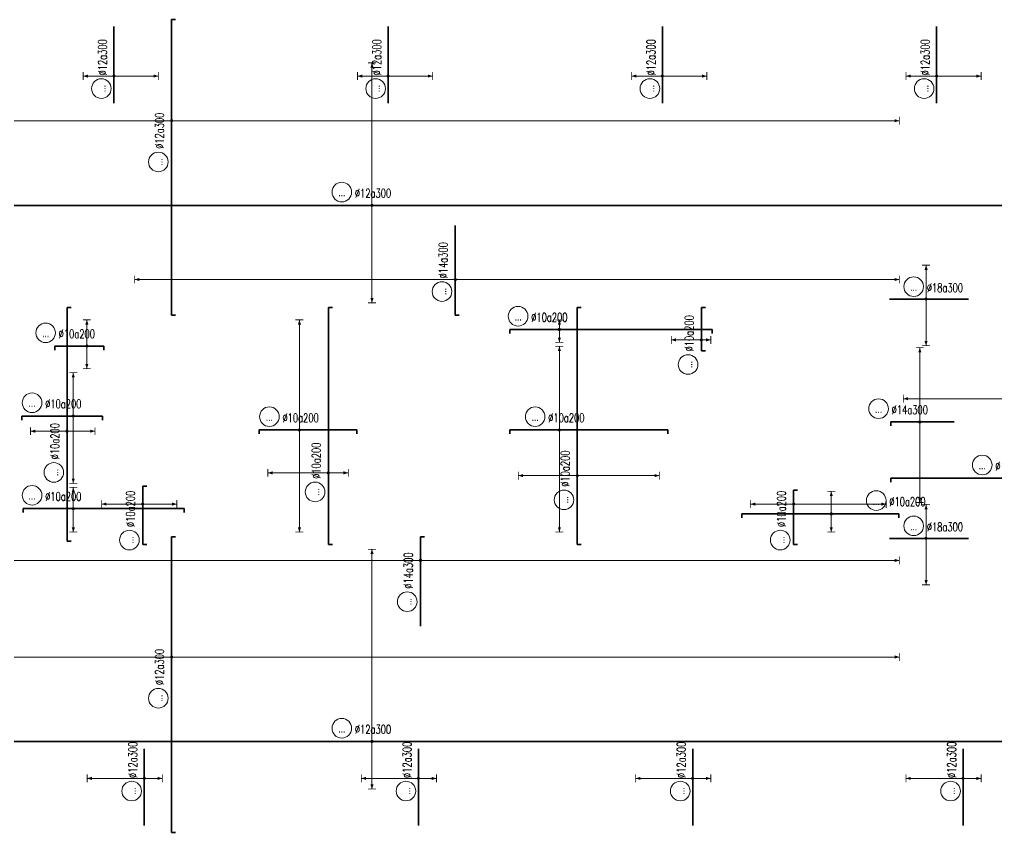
# Model space of a CAD drawing. Header units: millimetres. Extents: x 118516 to 587758, y -25561 to 50684.
# Drawn here: x 273060 to 310105, y 8280 to 39120 of the extents above; entities that cross this region are included whole.
import ezdxf
from ezdxf.enums import TextEntityAlignment as Align

# ---------------------------------------------------------------- set-up
doc = ezdxf.new("R2010")
doc.units = ezdxf.units.MM
doc.layers.get('0').update_dxf_attribs({"lineweight": 20})
for name, color, linetype, lineweight in [('NDC_S_DIM', 1, 'Continuous', 15), ('NDC_S_REBAR', 4, 'Continuous', 35), ('NDC_S_VN TEXT', 7, 'Continuous', 20)]:
    doc.layers.add(name, color=color, linetype=linetype, lineweight=lineweight)
doc.styles.add('ARIAL', font='arial.ttf', dxfattribs={"width": 0.7})
doc.styles.add('NDC_ROMANS', font='romans.shx', dxfattribs={"width": 0.7})

# ---------------------------------------------------------------- blocks, each defined once
blk = doc.blocks.new('*U53')
h = blk.add_hatch(color=6)
edge = h.paths.add_edge_path()
edge.add_arc((-75.12, 0), 0.3, 0, 360)
at = {"layer": 'NDC_S_DIM', "color": 6}
for q in [(-75.12, 48.62), (-75.12, -12.04)]:
    blk.add_line((-75.12, 0), q, dxfattribs=at)
for points in [[(-76.12, 48.62, 0.2, 0.2, 0), (-74.12, 48.62, 0, 0, 0)], [(-76.12, -12.04, 0.2, 0.2, 0), (-74.12, -12.04, 0, 0, 0)]]:
    blk.add_lwpolyline(points, format="xyseb", dxfattribs=at)
at = {"layer": 'NDC_S_DIM'}
blk.add_circle((-82.75, 3.36), 2.48, dxfattribs=at)
at = {"layer": 'NDC_S_DIM', "color": 6}
blk.add_circle((-75.12, 0), 0.3, dxfattribs=at)
for points in [[(-75.52, 47.42), (-75.12, 48.62), (-74.72, 47.42)], [(-75.52, -10.84), (-75.12, -12.04), (-74.72, -10.84)]]:
    blk.add_solid(points, dxfattribs=at)
at = {"layer": 'NDC_S_REBAR'}
for q in [(-275.95, 0), (137.51, 0)]:
    blk.add_line((0, 0), q, dxfattribs=at)
at = {"layer": 'NDC_S_VN TEXT', "style": 'ARIAL', "width": 0.7}
blk.add_attdef('KHT', text='', height=2.2, dxfattribs=at).set_placement((-82.75, 3.36), align=Align.MIDDLE_CENTER)
at = {"layer": 'NDC_S_VN TEXT', "color": 3, "style": 'NDC_ROMANS', "width": 0.7}
blk.add_attdef('DKT', (-79.45, 1.98), '', height=2.2, dxfattribs=at)
blk = doc.blocks.new('*U64')
h = blk.add_hatch(color=6)
edge = h.paths.add_edge_path()
edge.add_arc((2.08, 0), 0.3, 0, 360)
at = {"layer": 'NDC_S_DIM', "color": 6}
for q in [(2.08, 43.39), (2.08, -16.95)]:
    blk.add_line((2.08, 0), q, dxfattribs=at)
for points in [[(1.08, 43.39, 0.2, 0.2, 0), (3.08, 43.39, 0, 0, 0)], [(1.08, -16.95, 0.2, 0.2, 0), (3.08, -16.95, 0, 0, 0)]]:
    blk.add_lwpolyline(points, format="xyseb", dxfattribs=at)
at = {"layer": 'NDC_S_DIM'}
blk.add_circle((-5.62, 3.36), 2.48, dxfattribs=at)
at = {"layer": 'NDC_S_DIM', "color": 6}
blk.add_circle((2.08, 0), 0.3, dxfattribs=at)
for points in [[(1.68, 42.19), (2.08, 43.39), (2.48, 42.19)], [(1.68, -15.75), (2.08, -16.95), (2.48, -15.75)]]:
    blk.add_solid(points, dxfattribs=at)
at = {"layer": 'NDC_S_REBAR'}
for p, q in [((0, 0), (-28.73, 0)), ((-28.73, 0), (-28.73, -1)), ((0, 0), (52.74, 0)), ((52.74, 0), (52.74, -1)), ((-28.73, -1), (-28.73, -1)), ((52.74, -1), (52.74, -1))]:
    blk.add_line(p, q, dxfattribs=at)
at = {"layer": 'NDC_S_VN TEXT', "style": 'ARIAL', "width": 0.7}
blk.add_attdef('KHT', text='', height=2.2, dxfattribs=at).set_placement((-5.62, 3.36), align=Align.MIDDLE_CENTER)
at = {"layer": 'NDC_S_VN TEXT', "color": 3, "style": 'NDC_ROMANS', "width": 0.7}
blk.add_attdef('DKT', (-2.32, 1.98), '', height=2.2, dxfattribs=at)
blk = doc.blocks.new('*U65')
h = blk.add_hatch(color=6)
edge = h.paths.add_edge_path()
edge.add_arc((4.81, 0), 0.3, 0, 360)
at = {"layer": 'NDC_S_DIM', "color": 6}
for q in [(4.81, 71.02), (4.81, -183.98)]:
    blk.add_line((4.81, 0), q, dxfattribs=at)
for points in [[(3.81, 71.02, 0.2, 0.2, 0), (5.81, 71.02, 0, 0, 0)], [(3.81, -183.98, 0.2, 0.2, 0), (5.81, -183.98, 0, 0, 0)]]:
    blk.add_lwpolyline(points, format="xyseb", dxfattribs=at)
at = {"layer": 'NDC_S_DIM'}
blk.add_circle((-5.62, 3.36), 2.48, dxfattribs=at)
at = {"layer": 'NDC_S_DIM', "color": 6}
blk.add_circle((4.81, 0), 0.3, dxfattribs=at)
for points in [[(4.41, 69.82), (4.81, 71.02), (5.21, 69.82)], [(4.41, -182.78), (4.81, -183.98), (5.21, -182.78)]]:
    blk.add_solid(points, dxfattribs=at)
at = {"layer": 'NDC_S_REBAR'}
for p, q in [((0, 0), (-39.56, 0)), ((-39.56, 0), (-39.56, -1)), ((0, 0), (35.24, 0)), ((35.24, 0), (35.24, -1)), ((-39.56, -1), (-39.56, -1)), ((35.24, -1), (35.24, -1))]:
    blk.add_line(p, q, dxfattribs=at)
at = {"layer": 'NDC_S_VN TEXT', "style": 'ARIAL', "width": 0.7}
blk.add_attdef('KHT', text='', height=2.2, dxfattribs=at).set_placement((-5.62, 3.36), align=Align.MIDDLE_CENTER)
at = {"layer": 'NDC_S_VN TEXT', "color": 3, "style": 'NDC_ROMANS', "width": 0.7}
blk.add_attdef('DKT', (-2.32, 1.98), '', height=2.2, dxfattribs=at)
blk = doc.blocks.new('*U67')
h = blk.add_hatch(color=6)
edge = h.paths.add_edge_path()
edge.add_arc((4.81, 0), 0.3, 0, 360)
at = {"layer": 'NDC_S_DIM', "color": 6}
for q in [(4.81, 71.02), (4.81, -183.98)]:
    blk.add_line((4.81, 0), q, dxfattribs=at)
for points in [[(3.81, 71.02, 0.2, 0.2, 0), (5.81, 71.02, 0, 0, 0)], [(3.81, -183.98, 0.2, 0.2, 0), (5.81, -183.98, 0, 0, 0)]]:
    blk.add_lwpolyline(points, format="xyseb", dxfattribs=at)
at = {"layer": 'NDC_S_DIM'}
blk.add_circle((-5.62, 3.36), 2.48, dxfattribs=at)
at = {"layer": 'NDC_S_DIM', "color": 6}
blk.add_circle((4.81, 0), 0.3, dxfattribs=at)
for points in [[(4.41, 69.82), (4.81, 71.02), (5.21, 69.82)], [(4.41, -182.78), (4.81, -183.98), (5.21, -182.78)]]:
    blk.add_solid(points, dxfattribs=at)
at = {"layer": 'NDC_S_REBAR'}
for p, q in [((0, 0), (-44.4, 0)), ((-44.4, 0), (-44.4, -1)), ((0, 0), (30.4, 0)), ((30.4, 0), (30.4, -1)), ((-44.4, -1), (-44.4, -1)), ((30.4, -1), (30.4, -1))]:
    blk.add_line(p, q, dxfattribs=at)
at = {"layer": 'NDC_S_VN TEXT', "style": 'ARIAL', "width": 0.7}
blk.add_attdef('KHT', text='', height=2.2, dxfattribs=at).set_placement((-5.62, 3.36), align=Align.MIDDLE_CENTER)
at = {"layer": 'NDC_S_VN TEXT', "color": 3, "style": 'NDC_ROMANS', "width": 0.7}
blk.add_attdef('DKT', (-2.32, 1.98), '', height=2.2, dxfattribs=at)
blk = doc.blocks.new('*U55')
h = blk.add_hatch(color=6)
edge = h.paths.add_edge_path()
edge.add_arc((0.5, 0), 0.3, 0, 360)
at = {"layer": 'NDC_S_DIM', "color": 6}
for q in [(0.5, 21.16), (0.5, -25.84)]:
    blk.add_line((0.5, 0), q, dxfattribs=at)
for points in [[(-0.5, 21.16, 0.2, 0.2, 0), (1.5, 21.16, 0, 0, 0)], [(-0.5, -25.84, 0.2, 0.2, 0), (1.5, -25.84, 0, 0, 0)]]:
    blk.add_lwpolyline(points, format="xyseb", dxfattribs=at)
at = {"layer": 'NDC_S_DIM'}
blk.add_circle((-5.62, 3.36), 2.48, dxfattribs=at)
at = {"layer": 'NDC_S_DIM', "color": 6}
blk.add_circle((0.5, 0), 0.3, dxfattribs=at)
for points in [[(0.1, 19.96), (0.5, 21.16), (0.9, 19.96)], [(0.1, -24.64), (0.5, -25.84), (0.9, -24.64)]]:
    blk.add_solid(points, dxfattribs=at)
at = {"layer": 'NDC_S_REBAR'}
for p, q in [((0, 0), (-12.04, 0)), ((-12.04, 0), (-12.04, -1)), ((0, 0), (27.96, 0)), ((27.96, 0), (27.96, -1)), ((-12.04, -1), (-12.04, -1)), ((27.96, -1), (27.96, -1))]:
    blk.add_line(p, q, dxfattribs=at)
at = {"layer": 'NDC_S_VN TEXT', "style": 'ARIAL', "width": 0.7}
blk.add_attdef('KHT', text='', height=2.2, dxfattribs=at).set_placement((-5.62, 3.36), align=Align.MIDDLE_CENTER)
at = {"layer": 'NDC_S_VN TEXT', "color": 3, "style": 'NDC_ROMANS', "width": 0.7}
blk.add_attdef('DKT', (-2.32, 1.98), '', height=2.2, dxfattribs=at)
blk = doc.blocks.new('*U56')
h = blk.add_hatch(color=6)
edge = h.paths.add_edge_path()
edge.add_arc((1.97, 0), 0.3, 0, 360)
at = {"layer": 'NDC_S_DIM', "color": 6}
for q in [(1.97, 27.83), (1.97, -25.84)]:
    blk.add_line((1.97, 0), q, dxfattribs=at)
for points in [[(0.97, 27.83, 0.2, 0.2, 0), (2.97, 27.83, 0, 0, 0)], [(0.97, -25.84, 0.2, 0.2, 0), (2.97, -25.84, 0, 0, 0)]]:
    blk.add_lwpolyline(points, format="xyseb", dxfattribs=at)
at = {"layer": 'NDC_S_DIM'}
blk.add_circle((-5.62, 3.36), 2.48, dxfattribs=at)
at = {"layer": 'NDC_S_DIM', "color": 6}
blk.add_circle((1.97, 0), 0.3, dxfattribs=at)
for points in [[(1.57, 26.63), (1.97, 27.83), (2.37, 26.63)], [(1.57, -24.64), (1.97, -25.84), (2.37, -24.64)]]:
    blk.add_solid(points, dxfattribs=at)
at = {"layer": 'NDC_S_REBAR'}
for p, q in [((0, 0), (-8.18, 0)), ((-8.18, 0), (-8.18, -1)), ((0, 0), (16.48, 0)), ((16.48, 0), (16.48, -1)), ((-8.18, -1), (-8.18, -1)), ((16.48, -1), (16.48, -1))]:
    blk.add_line(p, q, dxfattribs=at)
at = {"layer": 'NDC_S_VN TEXT', "style": 'ARIAL', "width": 0.7}
blk.add_attdef('KHT', text='', height=2.2, dxfattribs=at).set_placement((-5.62, 3.36), align=Align.MIDDLE_CENTER)
at = {"layer": 'NDC_S_VN TEXT', "color": 3, "style": 'NDC_ROMANS', "width": 0.7}
blk.add_attdef('DKT', (-2.32, 1.98), '', height=2.2, dxfattribs=at)
blk = doc.blocks.new('*U57')
h = blk.add_hatch(color=6)
edge = h.paths.add_edge_path()
edge.add_arc((4.81, 0), 0.3, 0, 360)
at = {"layer": 'NDC_S_DIM', "color": 6}
for q in [(4.81, 5.38), (4.81, -5.95)]:
    blk.add_line((4.81, 0), q, dxfattribs=at)
for points in [[(3.81, 5.38, 0.2, 0.2, 0), (5.81, 5.38, 0, 0, 0)], [(3.81, -5.95, 0.2, 0.2, 0), (5.81, -5.95, 0, 0, 0)]]:
    blk.add_lwpolyline(points, format="xyseb", dxfattribs=at)
at = {"layer": 'NDC_S_DIM'}
blk.add_circle((-5.62, 3.36), 2.48, dxfattribs=at)
at = {"layer": 'NDC_S_DIM', "color": 6}
blk.add_circle((4.81, 0), 0.3, dxfattribs=at)
for points in [[(4.41, 4.18), (4.81, 5.38), (5.21, 4.18)], [(4.41, -4.75), (4.81, -5.95), (5.21, -4.75)]]:
    blk.add_solid(points, dxfattribs=at)
at = {"layer": 'NDC_S_REBAR'}
for p, q in [((0, 0), (-7.85, 0)), ((-7.85, 0), (-7.85, -1)), ((0, 0), (32.82, 0)), ((32.82, 0), (32.82, -1)), ((-7.85, -1), (-7.85, -1)), ((32.82, -1), (32.82, -1))]:
    blk.add_line(p, q, dxfattribs=at)
at = {"layer": 'NDC_S_VN TEXT', "style": 'ARIAL', "width": 0.7}
blk.add_attdef('KHT', text='', height=2.2, dxfattribs=at).set_placement((-5.62, 3.36), align=Align.MIDDLE_CENTER)
at = {"layer": 'NDC_S_VN TEXT', "color": 3, "style": 'NDC_ROMANS', "width": 0.7}
blk.add_attdef('DKT', (-2.32, 1.98), '', height=2.2, dxfattribs=at)
blk = doc.blocks.new('*U58')
h = blk.add_hatch(color=6)
edge = h.paths.add_edge_path()
edge.add_arc((4.81, 0), 0.3, 0, 360)
at = {"layer": 'NDC_S_DIM', "color": 6}
for q in [(4.81, 10.99), (4.81, -17.01)]:
    blk.add_line((4.81, 0), q, dxfattribs=at)
for points in [[(3.81, 10.99, 0.2, 0.2, 0), (5.81, 10.99, 0, 0, 0)], [(3.81, -17.01, 0.2, 0.2, 0), (5.81, -17.01, 0, 0, 0)]]:
    blk.add_lwpolyline(points, format="xyseb", dxfattribs=at)
at = {"layer": 'NDC_S_DIM'}
blk.add_circle((-5.62, 3.36), 2.48, dxfattribs=at)
at = {"layer": 'NDC_S_DIM', "color": 6}
blk.add_circle((4.81, 0), 0.3, dxfattribs=at)
for points in [[(4.41, 9.79), (4.81, 10.99), (5.21, 9.79)], [(4.41, -15.81), (4.81, -17.01), (5.21, -15.81)]]:
    blk.add_solid(points, dxfattribs=at)
at = {"layer": 'NDC_S_REBAR'}
for p, q in [((0, 0), (-8.18, 0)), ((-8.18, 0), (-8.18, -1)), ((0, 0), (12.15, 0)), ((12.15, 0), (12.15, -1)), ((-8.18, -1), (-8.18, -1)), ((12.15, -1), (12.15, -1))]:
    blk.add_line(p, q, dxfattribs=at)
at = {"layer": 'NDC_S_VN TEXT', "style": 'ARIAL', "width": 0.7}
blk.add_attdef('KHT', text='', height=2.2, dxfattribs=at).set_placement((-5.62, 3.36), align=Align.MIDDLE_CENTER)
at = {"layer": 'NDC_S_VN TEXT', "color": 3, "style": 'NDC_ROMANS', "width": 0.7}
blk.add_attdef('DKT', (-2.32, 1.98), '', height=2.2, dxfattribs=at)
blk = doc.blocks.new('*U59')
h = blk.add_hatch(color=6)
edge = h.paths.add_edge_path()
edge.add_arc((4.81, 0), 0.3, 0, 360)
at = {"layer": 'NDC_S_DIM', "color": 6}
for q in [(4.81, 6.63), (4.81, -5.71)]:
    blk.add_line((4.81, 0), q, dxfattribs=at)
for points in [[(3.81, 6.63, 0.2, 0.2, 0), (5.81, 6.63, 0, 0, 0)], [(3.81, -5.71, 0.2, 0.2, 0), (5.81, -5.71, 0, 0, 0)]]:
    blk.add_lwpolyline(points, format="xyseb", dxfattribs=at)
at = {"layer": 'NDC_S_DIM'}
blk.add_circle((-5.62, 3.36), 2.48, dxfattribs=at)
at = {"layer": 'NDC_S_DIM', "color": 6}
blk.add_circle((4.81, 0), 0.3, dxfattribs=at)
for points in [[(4.41, 5.43), (4.81, 6.63), (5.21, 5.43)], [(4.41, -4.51), (4.81, -5.71), (5.21, -4.51)]]:
    blk.add_solid(points, dxfattribs=at)
at = {"layer": 'NDC_S_REBAR'}
for p, q in [((0, 0), (-3.28, 0)), ((-3.28, 0), (-3.28, -1)), ((0, 0), (9.06, 0)), ((9.06, 0), (9.06, -1)), ((-3.28, -1), (-3.28, -1)), ((9.06, -1), (9.06, -1))]:
    blk.add_line(p, q, dxfattribs=at)
at = {"layer": 'NDC_S_VN TEXT', "style": 'ARIAL', "width": 0.7}
blk.add_attdef('KHT', text='', height=2.2, dxfattribs=at).set_placement((-5.62, 3.36), align=Align.MIDDLE_CENTER)
at = {"layer": 'NDC_S_VN TEXT', "color": 3, "style": 'NDC_ROMANS', "width": 0.7}
blk.add_attdef('DKT', (-2.32, 1.98), '', height=2.2, dxfattribs=at)
blk = doc.blocks.new('*U49')
h = blk.add_hatch(color=6)
edge = h.paths.add_edge_path()
edge.add_arc((4.81, 0), 0.3, 0, 360)
at = {"layer": 'NDC_S_DIM', "color": 6}
for q in [(4.81, 2.43), (4.81, -3.24)]:
    blk.add_line((4.81, 0), q, dxfattribs=at)
for points in [[(3.81, 2.43, 0.2, 0.2, 0), (5.81, 2.43, 0, 0, 0)], [(3.81, -3.24, 0.2, 0.2, 0), (5.81, -3.24, 0, 0, 0)]]:
    blk.add_lwpolyline(points, format="xyseb", dxfattribs=at)
at = {"layer": 'NDC_S_DIM'}
blk.add_circle((-5.62, 3.36), 2.48, dxfattribs=at)
at = {"layer": 'NDC_S_DIM', "color": 6}
blk.add_circle((4.81, 0), 0.3, dxfattribs=at)
for points in [[(4.41, 1.23), (4.81, 2.43), (5.21, 1.23)], [(4.41, -2.04), (4.81, -3.24), (5.21, -2.04)]]:
    blk.add_solid(points, dxfattribs=at)
at = {"layer": 'NDC_S_REBAR'}
for p, q in [((0, 0), (-7.73, 0)), ((-7.73, 0), (-7.73, -1)), ((0, 0), (43.4, 0)), ((43.4, 0), (43.4, -1)), ((-7.73, -1), (-7.73, -1)), ((43.4, -1), (43.4, -1))]:
    blk.add_line(p, q, dxfattribs=at)
at = {"layer": 'NDC_S_VN TEXT', "style": 'ARIAL', "width": 0.7}
blk.add_attdef('KHT', text='', height=2.2, dxfattribs=at).set_placement((-5.62, 3.36), align=Align.MIDDLE_CENTER)
at = {"layer": 'NDC_S_VN TEXT', "color": 3, "style": 'NDC_ROMANS', "width": 0.7}
blk.add_attdef('DKT', (-2.32, 1.98), '', height=2.2, dxfattribs=at)
blk = doc.blocks.new('*U50')
h = blk.add_hatch(color=6)
edge = h.paths.add_edge_path()
edge.add_arc((-0.79, 0), 0.3, 0, 360)
at = {"layer": 'NDC_S_DIM', "color": 6}
for q in [(-0.79, 15.31), (-0.79, -5.02)]:
    blk.add_line((-0.79, 0), q, dxfattribs=at)
for points in [[(-1.79, 15.31, 0.2, 0.2, 0), (0.21, 15.31, 0, 0, 0)], [(-1.79, -5.02, 0.2, 0.2, 0), (0.21, -5.02, 0, 0, 0)]]:
    blk.add_lwpolyline(points, format="xyseb", dxfattribs=at)
at = {"layer": 'NDC_S_DIM'}
blk.add_circle((-5.62, 3.36), 2.48, dxfattribs=at)
at = {"layer": 'NDC_S_DIM', "color": 6}
blk.add_circle((-0.79, 0), 0.3, dxfattribs=at)
for points in [[(-1.19, 14.11), (-0.79, 15.31), (-0.39, 14.11)], [(-1.19, -3.82), (-0.79, -5.02), (-0.39, -3.82)]]:
    blk.add_solid(points, dxfattribs=at)
at = {"layer": 'NDC_S_REBAR'}
for p, q in [((0, 0), (-18.94, 0)), ((-18.94, 0), (-18.94, -1)), ((0, 0), (41.06, 0)), ((41.06, 0), (41.06, -1)), ((-18.94, -1), (-18.94, -1)), ((41.06, -1), (41.06, -1))]:
    blk.add_line(p, q, dxfattribs=at)
at = {"layer": 'NDC_S_VN TEXT', "style": 'ARIAL', "width": 0.7}
blk.add_attdef('KHT', text='', height=2.2, dxfattribs=at).set_placement((-5.62, 3.36), align=Align.MIDDLE_CENTER)
at = {"layer": 'NDC_S_VN TEXT', "color": 3, "style": 'NDC_ROMANS', "width": 0.7}
blk.add_attdef('DKT', (-2.32, 1.98), '', height=2.2, dxfattribs=at)
blk = doc.blocks.new('*U51')
h = blk.add_hatch(color=6)
edge = h.paths.add_edge_path()
edge.add_arc((0.5, 0), 0.3, 0, 360)
at = {"layer": 'NDC_S_DIM', "color": 6}
for q in [(0.5, 14.9), (0.5, -20.77)]:
    blk.add_line((0.5, 0), q, dxfattribs=at)
for points in [[(-0.5, 14.9, 0.2, 0.2, 0), (1.5, 14.9, 0, 0, 0)], [(-0.5, -20.77, 0.2, 0.2, 0), (1.5, -20.77, 0, 0, 0)]]:
    blk.add_lwpolyline(points, format="xyseb", dxfattribs=at)
at = {"layer": 'NDC_S_DIM'}
blk.add_circle((-5.62, 3.36), 2.48, dxfattribs=at)
at = {"layer": 'NDC_S_DIM', "color": 6}
blk.add_circle((0.5, 0), 0.3, dxfattribs=at)
for points in [[(0.1, 13.7), (0.5, 14.9), (0.9, 13.7)], [(0.1, -19.57), (0.5, -20.77), (0.9, -19.57)]]:
    blk.add_solid(points, dxfattribs=at)
at = {"layer": 'NDC_S_REBAR'}
for p, q in [((0, 0), (-16.95, 0)), ((-16.95, 0), (-16.95, -1)), ((0, 0), (43.05, 0)), ((43.05, 0), (43.05, -1)), ((-16.95, -1), (-16.95, -1)), ((43.05, -1), (43.05, -1))]:
    blk.add_line(p, q, dxfattribs=at)
at = {"layer": 'NDC_S_VN TEXT', "style": 'ARIAL', "width": 0.7}
blk.add_attdef('KHT', text='', height=2.2, dxfattribs=at).set_placement((-5.62, 3.36), align=Align.MIDDLE_CENTER)
at = {"layer": 'NDC_S_VN TEXT', "color": 3, "style": 'NDC_ROMANS', "width": 0.7}
blk.add_attdef('DKT', (-2.32, 1.98), '', height=2.2, dxfattribs=at)
blk = doc.blocks.new('*U52')
h = blk.add_hatch(color=6)
edge = h.paths.add_edge_path()
edge.add_arc((0.61, 0), 0.3, 0, 360)
at = {"layer": 'NDC_S_DIM', "color": 6}
for q in [(0.61, 7.61), (0.61, -2.39)]:
    blk.add_line((0.61, 0), q, dxfattribs=at)
for points in [[(-0.39, 7.61, 0.2, 0.2, 0), (1.61, 7.61, 0, 0, 0)], [(-0.39, -2.39, 0.2, 0.2, 0), (1.61, -2.39, 0, 0, 0)]]:
    blk.add_lwpolyline(points, format="xyseb", dxfattribs=at)
at = {"layer": 'NDC_S_DIM'}
blk.add_circle((-5.62, 3.36), 2.48, dxfattribs=at)
at = {"layer": 'NDC_S_DIM', "color": 6}
blk.add_circle((0.61, 0), 0.3, dxfattribs=at)
for points in [[(0.21, 6.41), (0.61, 7.61), (1.01, 6.41)], [(0.21, -1.19), (0.61, -2.39), (1.01, -1.19)]]:
    blk.add_solid(points, dxfattribs=at)
at = {"layer": 'NDC_S_REBAR'}
for p, q in [((0, 0), (-2.17, 0)), ((-2.17, 0), (-2.17, -1)), ((0, 0), (8.83, 0)), ((8.83, 0), (8.83, -1)), ((-2.17, -1), (-2.17, -1)), ((8.83, -1), (8.83, -1))]:
    blk.add_line(p, q, dxfattribs=at)
at = {"layer": 'NDC_S_VN TEXT', "style": 'ARIAL', "width": 0.7}
blk.add_attdef('KHT', text='', height=2.2, dxfattribs=at).set_placement((-5.62, 3.36), align=Align.MIDDLE_CENTER)
at = {"layer": 'NDC_S_VN TEXT', "color": 3, "style": 'NDC_ROMANS', "width": 0.7}
blk.add_attdef('DKT', (-2.32, 1.98), '', height=2.2, dxfattribs=at)
blk = doc.blocks.new('*U71')
h = blk.add_hatch(color=6)
edge = h.paths.add_edge_path()
edge.add_arc((3.48, 0), 0.3, 0, 360)
at = {"layer": 'NDC_S_DIM', "color": 6}
for q in [(3.48, 10.9), (3.48, -23.43)]:
    blk.add_line((3.48, 0), q, dxfattribs=at)
for points in [[(2.48, 10.9, 0.2, 0.2, 0), (4.48, 10.9, 0, 0, 0)], [(2.48, -23.43, 0.2, 0.2, 0), (4.48, -23.43, 0, 0, 0)]]:
    blk.add_lwpolyline(points, format="xyseb", dxfattribs=at)
at = {"layer": 'NDC_S_DIM'}
blk.add_circle((-5.62, 3.36), 2.48, dxfattribs=at)
at = {"layer": 'NDC_S_DIM', "color": 6}
blk.add_circle((3.48, 0), 0.3, dxfattribs=at)
for points in [[(3.08, 9.7), (3.48, 10.9), (3.88, 9.7)], [(3.08, -22.23), (3.48, -23.43), (3.88, -22.23)]]:
    blk.add_solid(points, dxfattribs=at)
at = {"layer": 'NDC_S_REBAR'}
for p, q in [((0, 0), (-6.77, 0)), ((-6.77, 0), (-6.77, -1)), ((0, 0), (7.03, 0)), ((7.03, 0), (7.03, -1)), ((-6.77, -1), (-6.77, -1)), ((7.03, -1), (7.03, -1))]:
    blk.add_line(p, q, dxfattribs=at)
at = {"layer": 'NDC_S_VN TEXT', "style": 'ARIAL', "width": 0.7}
blk.add_attdef('KHT', text='', height=2.2, dxfattribs=at).set_placement((-5.62, 3.36), align=Align.MIDDLE_CENTER)
at = {"layer": 'NDC_S_VN TEXT', "color": 3, "style": 'NDC_ROMANS', "width": 0.7}
blk.add_attdef('DKT', (-2.32, 1.98), '', height=2.2, dxfattribs=at)
blk = doc.blocks.new('*U72')
h = blk.add_hatch(color=6)
edge = h.paths.add_edge_path()
edge.add_arc((4.81, 0), 0.3, 0, 360)
at = {"layer": 'NDC_S_DIM', "color": 6}
for q in [(4.81, 5.72), (4.81, -4.61)]:
    blk.add_line((4.81, 0), q, dxfattribs=at)
for points in [[(3.81, 5.72, 0.2, 0.2, 0), (5.81, 5.72, 0, 0, 0)], [(3.81, -4.61, 0.2, 0.2, 0), (5.81, -4.61, 0, 0, 0)]]:
    blk.add_lwpolyline(points, format="xyseb", dxfattribs=at)
at = {"layer": 'NDC_S_DIM'}
blk.add_circle((16.18, 3.36), 2.48, dxfattribs=at)
at = {"layer": 'NDC_S_DIM', "color": 6}
blk.add_circle((4.81, 0), 0.3, dxfattribs=at)
for points in [[(4.41, 4.52), (4.81, 5.72), (5.21, 4.52)], [(4.41, -3.41), (4.81, -4.61), (5.21, -3.41)]]:
    blk.add_solid(points, dxfattribs=at)
at = {"layer": 'NDC_S_REBAR'}
for p, q in [((0, 0), (-17.8, 0)), ((-17.8, 0), (-17.8, -1)), ((0, 0), (21.87, 0)), ((21.87, 0), (21.87, -1)), ((-17.8, -1), (-17.8, -1)), ((21.87, -1), (21.87, -1))]:
    blk.add_line(p, q, dxfattribs=at)
at = {"layer": 'NDC_S_VN TEXT', "style": 'ARIAL', "width": 0.7}
blk.add_attdef('KHT', text='', height=2.2, dxfattribs=at).set_placement((16.18, 3.36), align=Align.MIDDLE_CENTER)
at = {"layer": 'NDC_S_VN TEXT', "color": 3, "style": 'NDC_ROMANS', "width": 0.7}
blk.add_attdef('DKT', (19.48, 1.98), '', height=2.2, dxfattribs=at)
blk = doc.blocks.new('*U73')
h = blk.add_hatch(color=6)
edge = h.paths.add_edge_path()
edge.add_arc((4.81, 0), 0.3, 0, 360)
at = {"layer": 'NDC_S_DIM', "color": 6}
for q in [(4.81, 9.26), (4.81, -7.07)]:
    blk.add_line((4.81, 0), q, dxfattribs=at)
for points in [[(3.81, 9.26, 0.2, 0.2, 0), (5.81, 9.26, 0, 0, 0)], [(3.81, -7.07, 0.2, 0.2, 0), (5.81, -7.07, 0, 0, 0)]]:
    blk.add_lwpolyline(points, format="xyseb", dxfattribs=at)
at = {"layer": 'NDC_S_DIM'}
blk.add_circle((-5.62, 3.36), 2.48, dxfattribs=at)
at = {"layer": 'NDC_S_DIM', "color": 6}
blk.add_circle((4.81, 0), 0.3, dxfattribs=at)
for points in [[(4.41, 8.06), (4.81, 9.26), (5.21, 8.06)], [(4.41, -5.87), (4.81, -7.07), (5.21, -5.87)]]:
    blk.add_solid(points, dxfattribs=at)
at = {"layer": 'NDC_S_REBAR'}
for p, q in [((0, 0), (-23.03, 0)), ((-23.03, 0), (-23.03, -1)), ((0, 0), (36.12, 0)), ((36.12, 0), (36.12, -1)), ((-23.03, -1), (-23.03, -1)), ((36.12, -1), (36.12, -1))]:
    blk.add_line(p, q, dxfattribs=at)
at = {"layer": 'NDC_S_VN TEXT', "style": 'ARIAL', "width": 0.7}
blk.add_attdef('KHT', text='', height=2.2, dxfattribs=at).set_placement((-5.62, 3.36), align=Align.MIDDLE_CENTER)
at = {"layer": 'NDC_S_VN TEXT', "color": 3, "style": 'NDC_ROMANS', "width": 0.7}
blk.add_attdef('DKT', (-2.32, 1.98), '', height=2.2, dxfattribs=at)
blk = doc.blocks.new('*U74')
h = blk.add_hatch(color=6)
edge = h.paths.add_edge_path()
edge.add_arc((-2.83, 0), 0.3, 0, 360)
at = {"layer": 'NDC_S_DIM', "color": 6}
for q in [(-2.83, 50.52), (-2.83, -27.34)]:
    blk.add_line((-2.83, 0), q, dxfattribs=at)
for points in [[(-3.83, 50.52, 0.2, 0.2, 0), (-1.83, 50.52, 0, 0, 0)], [(-3.83, -27.34, 0.2, 0.2, 0), (-1.83, -27.34, 0, 0, 0)]]:
    blk.add_lwpolyline(points, format="xyseb", dxfattribs=at)
at = {"layer": 'NDC_S_DIM'}
blk.add_circle((-5.98, 3.36), 2.48, dxfattribs=at)
at = {"layer": 'NDC_S_DIM', "color": 6}
blk.add_circle((-2.83, 0), 0.3, dxfattribs=at)
for points in [[(-3.23, 49.32), (-2.83, 50.52), (-2.43, 49.32)], [(-3.23, -26.14), (-2.83, -27.34), (-2.43, -26.14)]]:
    blk.add_solid(points, dxfattribs=at)
at = {"layer": 'NDC_S_REBAR'}
for p, q in [((0, 0), (-112.53, 0)), ((-112.53, 0), (-112.53, -1)), ((0, 0), (93.07, 0)), ((93.07, 0), (93.07, -1)), ((-112.53, -1), (-112.53, -1)), ((93.07, -1), (93.07, -1))]:
    blk.add_line(p, q, dxfattribs=at)
at = {"layer": 'NDC_S_VN TEXT', "style": 'ARIAL', "width": 0.7}
blk.add_attdef('KHT', text='', height=2.2, dxfattribs=at).set_placement((-5.98, 3.36), align=Align.MIDDLE_CENTER)
at = {"layer": 'NDC_S_VN TEXT', "color": 3, "style": 'NDC_ROMANS', "width": 0.7}
blk.add_attdef('DKT', (-2.68, 1.98), '', height=2.2, dxfattribs=at)
blk = doc.blocks.new('*U60')
h = blk.add_hatch(color=6)
edge = h.paths.add_edge_path()
edge.add_arc((-75.12, 0), 0.3, 0, 360)
at = {"layer": 'NDC_S_DIM', "color": 6}
for q in [(-75.12, 36.04), (-75.12, -24.63)]:
    blk.add_line((-75.12, 0), q, dxfattribs=at)
for points in [[(-76.12, 36.04, 0.2, 0.2, 0), (-74.12, 36.04, 0, 0, 0)], [(-76.12, -24.63, 0.2, 0.2, 0), (-74.12, -24.63, 0, 0, 0)]]:
    blk.add_lwpolyline(points, format="xyseb", dxfattribs=at)
at = {"layer": 'NDC_S_DIM'}
blk.add_circle((-82.75, 3.36), 2.48, dxfattribs=at)
at = {"layer": 'NDC_S_DIM', "color": 6}
blk.add_circle((-75.12, 0), 0.3, dxfattribs=at)
for points in [[(-75.52, 34.84), (-75.12, 36.04), (-74.72, 34.84)], [(-75.52, -23.43), (-75.12, -24.63), (-74.72, -23.43)]]:
    blk.add_solid(points, dxfattribs=at)
at = {"layer": 'NDC_S_REBAR'}
for q in [(-275.95, 0), (137.51, 0)]:
    blk.add_line((0, 0), q, dxfattribs=at)
at = {"layer": 'NDC_S_VN TEXT', "style": 'ARIAL', "width": 0.7}
blk.add_attdef('KHT', text='', height=2.2, dxfattribs=at).set_placement((-82.75, 3.36), align=Align.MIDDLE_CENTER)
at = {"layer": 'NDC_S_VN TEXT', "color": 3, "style": 'NDC_ROMANS', "width": 0.7}
blk.add_attdef('DKT', (-79.45, 1.98), '', height=2.2, dxfattribs=at)
blk = doc.blocks.new('*U79')
h = blk.add_hatch(color=6)
edge = h.paths.add_edge_path()
edge.add_arc((3.48, 0), 0.3, 0, 360)
at = {"layer": 'NDC_S_DIM', "color": 6}
for q in [(3.48, 10.37), (3.48, -8.63)]:
    blk.add_line((3.48, 0), q, dxfattribs=at)
for points in [[(2.48, 10.37, 0.2, 0.2, 0), (4.48, 10.37, 0, 0, 0)], [(2.48, -8.63, 0.2, 0.2, 0), (4.48, -8.63, 0, 0, 0)]]:
    blk.add_lwpolyline(points, format="xyseb", dxfattribs=at)
at = {"layer": 'NDC_S_DIM'}
blk.add_circle((-5.62, 3.36), 2.48, dxfattribs=at)
at = {"layer": 'NDC_S_DIM', "color": 6}
blk.add_circle((3.48, 0), 0.3, dxfattribs=at)
for points in [[(3.08, 9.17), (3.48, 10.37), (3.88, 9.17)], [(3.08, -7.43), (3.48, -8.63), (3.88, -7.43)]]:
    blk.add_solid(points, dxfattribs=at)
at = {"layer": 'NDC_S_REBAR'}
for p, q in [((0, 0), (-6.77, 0)), ((-6.77, 0), (-6.77, -1)), ((0, 0), (8.03, 0)), ((8.03, 0), (8.03, -1)), ((-6.77, -1), (-6.77, -1)), ((8.03, -1), (8.03, -1))]:
    blk.add_line(p, q, dxfattribs=at)
at = {"layer": 'NDC_S_VN TEXT', "style": 'ARIAL', "width": 0.7}
blk.add_attdef('KHT', text='', height=2.2, dxfattribs=at).set_placement((-5.62, 3.36), align=Align.MIDDLE_CENTER)
at = {"layer": 'NDC_S_VN TEXT', "color": 3, "style": 'NDC_ROMANS', "width": 0.7}
blk.add_attdef('DKT', (-2.32, 1.98), '', height=2.2, dxfattribs=at)
blk = doc.blocks.new('*U115')
h = blk.add_hatch(color=6)
edge = h.paths.add_edge_path()
edge.add_arc((4.81, 0), 0.3, 0, 360)
at = {"layer": 'NDC_S_DIM', "color": 6}
for q in [(4.81, 133.93), (4.81, -121.07)]:
    blk.add_line((4.81, 0), q, dxfattribs=at)
for points in [[(3.81, 133.93, 0.2, 0.2, 0), (5.81, 133.93, 0, 0, 0)], [(3.81, -121.07, 0.2, 0.2, 0), (5.81, -121.07, 0, 0, 0)]]:
    blk.add_lwpolyline(points, format="xyseb", dxfattribs=at)
at = {"layer": 'NDC_S_DIM'}
blk.add_circle((-5.62, 3.36), 2.48, dxfattribs=at)
at = {"layer": 'NDC_S_DIM', "color": 6}
blk.add_circle((4.81, 0), 0.3, dxfattribs=at)
for points in [[(4.41, 132.73), (4.81, 133.93), (5.21, 132.73)], [(4.41, -119.87), (4.81, -121.07), (5.21, -119.87)]]:
    blk.add_solid(points, dxfattribs=at)
at = {"layer": 'NDC_S_REBAR'}
for p, q in [((0, 0), (-11.85, 0)), ((-11.85, 0), (-11.85, 0)), ((0, 0), (10.81, 0)), ((10.81, 0), (10.81, -1)), ((-11.85, 0), (-11.85, 0)), ((10.81, -1), (10.81, -1))]:
    blk.add_line(p, q, dxfattribs=at)
at = {"layer": 'NDC_S_VN TEXT', "style": 'ARIAL', "width": 0.7}
blk.add_attdef('KHT', text='', height=2.2, dxfattribs=at).set_placement((-5.62, 3.36), align=Align.MIDDLE_CENTER)
at = {"layer": 'NDC_S_VN TEXT', "color": 3, "style": 'NDC_ROMANS', "width": 0.7}
blk.add_attdef('DKT', (-2.32, 1.98), '', height=2.2, dxfattribs=at)
blk = doc.blocks.new('*U108')
h = blk.add_hatch(color=6)
edge = h.paths.add_edge_path()
edge.add_arc((6.53, 0), 0.3, 0, 360)
at = {"layer": 'NDC_S_DIM', "color": 6}
for q in [(6.53, 81.06), (6.53, -112.28)]:
    blk.add_line((6.53, 0), q, dxfattribs=at)
for points in [[(5.53, 81.06, 0.2, 0.2, 0), (7.53, 81.06, 0, 0, 0)], [(5.53, -112.28, 0.2, 0.2, 0), (7.53, -112.28, 0, 0, 0)]]:
    blk.add_lwpolyline(points, format="xyseb", dxfattribs=at)
at = {"layer": 'NDC_S_DIM'}
blk.add_circle((3.49, 3.36), 2.48, dxfattribs=at)
at = {"layer": 'NDC_S_DIM', "color": 6}
blk.add_circle((6.53, 0), 0.3, dxfattribs=at)
for points in [[(6.13, 79.86), (6.53, 81.06), (6.93, 79.86)], [(6.13, -111.08), (6.53, -112.28), (6.93, -111.08)]]:
    blk.add_solid(points, dxfattribs=at)
at = {"layer": 'NDC_S_REBAR'}
for p, q in [((0, 0), (-2.52, 0)), ((-2.52, 0), (-2.52, -1)), ((0, 0), (20.15, 0)), ((20.15, 0), (20.15, 0)), ((20.15, 0), (20.15, 0)), ((-2.52, -1), (-2.52, -1))]:
    blk.add_line(p, q, dxfattribs=at)
at = {"layer": 'NDC_S_VN TEXT', "style": 'ARIAL', "width": 0.7}
blk.add_attdef('KHT', text='', height=2.2, dxfattribs=at).set_placement((3.49, 3.36), align=Align.MIDDLE_CENTER)
at = {"layer": 'NDC_S_VN TEXT', "color": 3, "style": 'NDC_ROMANS', "width": 0.7}
blk.add_attdef('DKT', (6.79, 1.98), '', height=2.2, dxfattribs=at)
blk = doc.blocks.new('*U106')
h = blk.add_hatch(color=6)
edge = h.paths.add_edge_path()
edge.add_arc((4.81, 0), 0.3, 0, 360)
at = {"layer": 'NDC_S_DIM', "color": 6}
for q in [(4.81, 18.82), (4.81, -20.35)]:
    blk.add_line((4.81, 0), q, dxfattribs=at)
for points in [[(3.81, 18.82, 0.2, 0.2, 0), (5.81, 18.82, 0, 0, 0)], [(3.81, -20.35, 0.2, 0.2, 0), (5.81, -20.35, 0, 0, 0)]]:
    blk.add_lwpolyline(points, format="xyseb", dxfattribs=at)
at = {"layer": 'NDC_S_DIM'}
blk.add_circle((-5.62, 3.36), 2.48, dxfattribs=at)
at = {"layer": 'NDC_S_DIM', "color": 6}
blk.add_circle((4.81, 0), 0.3, dxfattribs=at)
for points in [[(4.41, 17.62), (4.81, 18.82), (5.21, 17.62)], [(4.41, -19.15), (4.81, -20.35), (5.21, -19.15)]]:
    blk.add_solid(points, dxfattribs=at)
at = {"layer": 'NDC_S_REBAR'}
for p, q in [((0, 0), (-2.52, 0)), ((-2.52, 0), (-2.52, -1)), ((0, 0), (13.48, 0)), ((13.48, 0), (13.48, 0)), ((13.48, 0), (13.48, 0)), ((-2.52, -1), (-2.52, -1))]:
    blk.add_line(p, q, dxfattribs=at)
at = {"layer": 'NDC_S_VN TEXT', "style": 'ARIAL', "width": 0.7}
blk.add_attdef('KHT', text='', height=2.2, dxfattribs=at).set_placement((-5.62, 3.36), align=Align.MIDDLE_CENTER)
at = {"layer": 'NDC_S_VN TEXT', "color": 3, "style": 'NDC_ROMANS', "width": 0.7}
blk.add_attdef('DKT', (-2.32, 1.98), '', height=2.2, dxfattribs=at)
blk = doc.blocks.new('*U107')
h = blk.add_hatch(color=6)
edge = h.paths.add_edge_path()
edge.add_arc((-0.77, 0), 0.3, 0, 360)
at = {"layer": 'NDC_S_DIM', "color": 6}
for q in [(-0.77, 7.75), (-0.77, -11.25)]:
    blk.add_line((-0.77, 0), q, dxfattribs=at)
for points in [[(-1.77, 7.75, 0.2, 0.2, 0), (0.23, 7.75, 0, 0, 0)], [(-1.77, -11.25, 0.2, 0.2, 0), (0.23, -11.25, 0, 0, 0)]]:
    blk.add_lwpolyline(points, format="xyseb", dxfattribs=at)
at = {"layer": 'NDC_S_DIM'}
blk.add_circle((-3.93, 3.16), 2.48, dxfattribs=at)
at = {"layer": 'NDC_S_DIM', "color": 6}
blk.add_circle((-0.77, 0), 0.3, dxfattribs=at)
for points in [[(-1.17, 6.55), (-0.77, 7.75), (-0.37, 6.55)], [(-1.17, -10.05), (-0.77, -11.25), (-0.37, -10.05)]]:
    blk.add_solid(points, dxfattribs=at)
at = {"layer": 'NDC_S_REBAR'}
for p, q in [((0, 0), (-7.6, 0)), ((-7.6, 0), (-7.6, 0)), ((0, 0), (11.73, 0)), ((11.73, 0), (11.73, 0)), ((11.73, 0), (11.73, 0)), ((-7.6, 0), (-7.6, 0))]:
    blk.add_line(p, q, dxfattribs=at)
at = {"layer": 'NDC_S_VN TEXT', "style": 'ARIAL', "width": 0.7}
blk.add_attdef('KHT', text='', height=2.2, dxfattribs=at).set_placement((-3.93, 3.16), align=Align.MIDDLE_CENTER)
at = {"layer": 'NDC_S_VN TEXT', "color": 3, "style": 'NDC_ROMANS', "width": 0.7}
blk.add_attdef('DKT', (-0.63, 1.78), '', height=2.2, dxfattribs=at)
blk = doc.blocks.new('*U113')
h = blk.add_hatch(color=6)
edge = h.paths.add_edge_path()
edge.add_arc((4.94, 0), 0.3, 0, 360)
at = {"layer": 'NDC_S_DIM', "color": 6}
for q in [(4.94, 14.43), (4.94, -4.57)]:
    blk.add_line((4.94, 0), q, dxfattribs=at)
for points in [[(3.94, 14.43, 0.2, 0.2, 0), (5.94, 14.43, 0, 0, 0)], [(3.94, -4.57, 0.2, 0.2, 0), (5.94, -4.57, 0, 0, 0)]]:
    blk.add_lwpolyline(points, format="xyseb", dxfattribs=at)
at = {"layer": 'NDC_S_DIM'}
blk.add_circle((1.74, 3.16), 2.48, dxfattribs=at)
at = {"layer": 'NDC_S_DIM', "color": 6}
blk.add_circle((4.94, 0), 0.3, dxfattribs=at)
for points in [[(4.54, 13.23), (4.94, 14.43), (5.34, 13.23)], [(4.54, -3.37), (4.94, -4.57), (5.34, -3.37)]]:
    blk.add_solid(points, dxfattribs=at)
at = {"layer": 'NDC_S_REBAR'}
for p, q in [((0, 0), (-6.94, 0)), ((-6.94, 0), (-6.94, 0)), ((0, 0), (12.4, 0)), ((12.4, 0), (12.4, 0)), ((12.4, 0), (12.4, 0)), ((-6.94, 0), (-6.94, 0))]:
    blk.add_line(p, q, dxfattribs=at)
at = {"layer": 'NDC_S_VN TEXT', "style": 'ARIAL', "width": 0.7}
blk.add_attdef('KHT', text='', height=2.2, dxfattribs=at).set_placement((1.74, 3.16), align=Align.MIDDLE_CENTER)
at = {"layer": 'NDC_S_VN TEXT', "color": 3, "style": 'NDC_ROMANS', "width": 0.7}
blk.add_attdef('DKT', (5.04, 1.78), '', height=2.2, dxfattribs=at)
blk = doc.blocks.new('*U109')
h = blk.add_hatch(color=6)
edge = h.paths.add_edge_path()
edge.add_arc((1.64, 0), 0.3, 0, 360)
at = {"layer": 'NDC_S_DIM', "color": 6}
for q in [(1.64, 8.58), (1.64, -11.75)]:
    blk.add_line((1.64, 0), q, dxfattribs=at)
for points in [[(0.64, 8.58, 0.2, 0.2, 0), (2.64, 8.58, 0, 0, 0)], [(0.64, -11.75, 0.2, 0.2, 0), (2.64, -11.75, 0, 0, 0)]]:
    blk.add_lwpolyline(points, format="xyseb", dxfattribs=at)
at = {"layer": 'NDC_S_DIM'}
blk.add_circle((-1.49, 3.16), 2.48, dxfattribs=at)
at = {"layer": 'NDC_S_DIM', "color": 6}
blk.add_circle((1.64, 0), 0.3, dxfattribs=at)
for points in [[(1.24, 7.38), (1.64, 8.58), (2.04, 7.38)], [(1.24, -10.55), (1.64, -11.75), (2.04, -10.55)]]:
    blk.add_solid(points, dxfattribs=at)
at = {"layer": 'NDC_S_REBAR'}
for p, q in [((0, 0), (-7.6, 0)), ((-7.6, 0), (-7.6, 0)), ((0, 0), (12.4, 0)), ((12.4, 0), (12.4, 0)), ((12.4, 0), (12.4, 0)), ((-7.6, 0), (-7.6, 0))]:
    blk.add_line(p, q, dxfattribs=at)
at = {"layer": 'NDC_S_VN TEXT', "style": 'ARIAL', "width": 0.7}
blk.add_attdef('KHT', text='', height=2.2, dxfattribs=at).set_placement((-1.49, 3.16), align=Align.MIDDLE_CENTER)
at = {"layer": 'NDC_S_VN TEXT', "color": 3, "style": 'NDC_ROMANS', "width": 0.7}
blk.add_attdef('DKT', (1.81, 1.78), '', height=2.2, dxfattribs=at)
blk = doc.blocks.new('*U110')
h = blk.add_hatch(color=6)
edge = h.paths.add_edge_path()
edge.add_arc((1.64, 0), 0.3, 0, 360)
at = {"layer": 'NDC_S_DIM', "color": 6}
for q in [(1.64, 8.58), (1.64, -11.75)]:
    blk.add_line((1.64, 0), q, dxfattribs=at)
for points in [[(0.64, 8.58, 0.2, 0.2, 0), (2.64, 8.58, 0, 0, 0)], [(0.64, -11.75, 0.2, 0.2, 0), (2.64, -11.75, 0, 0, 0)]]:
    blk.add_lwpolyline(points, format="xyseb", dxfattribs=at)
at = {"layer": 'NDC_S_DIM'}
blk.add_circle((-1.49, 3.16), 2.48, dxfattribs=at)
at = {"layer": 'NDC_S_DIM', "color": 6}
blk.add_circle((1.64, 0), 0.3, dxfattribs=at)
for points in [[(1.24, 7.38), (1.64, 8.58), (2.04, 7.38)], [(1.24, -10.55), (1.64, -11.75), (2.04, -10.55)]]:
    blk.add_solid(points, dxfattribs=at)
at = {"layer": 'NDC_S_REBAR'}
for p, q in [((0, 0), (-7.6, 0)), ((-7.6, 0), (-7.6, 0)), ((0, 0), (12.4, 0)), ((12.4, 0), (12.4, 0)), ((12.4, 0), (12.4, 0)), ((-7.6, 0), (-7.6, 0))]:
    blk.add_line(p, q, dxfattribs=at)
at = {"layer": 'NDC_S_VN TEXT', "style": 'ARIAL', "width": 0.7}
blk.add_attdef('KHT', text='', height=2.2, dxfattribs=at).set_placement((-1.49, 3.16), align=Align.MIDDLE_CENTER)
at = {"layer": 'NDC_S_VN TEXT', "color": 3, "style": 'NDC_ROMANS', "width": 0.7}
blk.add_attdef('DKT', (1.81, 1.78), '', height=2.2, dxfattribs=at)

msp = doc.modelspace()

# ---------------------------------------------------------------- block references
at = {"layer": 'NDC_S_REBAR', "xscale": 150, "yscale": 150, "zscale": 150, "rotation": 90}
for name, p, values in [('*U67', (278827.6, 34559.7), {'KHT': '...', 'DKT': '%%c12a300'}), ('*U74', (314153.6, 25159.1), {'KHT': '...', 'DKT': '%%c12a300'}), ('*U107', (276637.1, 37090.3), {'KHT': '...', 'DKT': '%%c12a300'}), ('*U107', (287037.1, 37090.3), {'KHT': '...', 'DKT': '%%c12a300'}), ('*U107', (297437.1, 37090.3), {'KHT': '...', 'DKT': '%%c12a300'}), ('*U107', (307837.1, 37090.3), {'KHT': '...', 'DKT': '%%c12a300'}), ('*U108', (289583.3, 28277.8), {'KHT': '...', 'DKT': '%%c14a300'}), ('*U73', (274864.1, 22782.3), {'KHT': '...', 'DKT': '%%c10a200'}), ('*U50', (284771.3, 22041.5), {'KHT': '...', 'DKT': '%%c10a200'}), ('*U51', (294209.3, 21742.4), {'KHT': '...', 'DKT': '%%c10a200'}), ('*U52', (298916.5, 26875.4), {'KHT': '...', 'DKT': '%%c10a200'}), ('*U79', (277730.5, 20215.9), {'KHT': '...', 'DKT': '%%c10a200'}), ('*U71', (302410.5, 20215.9), {'KHT': '...', 'DKT': '%%c10a200'}), ('*U65', (278827.6, 14214.6), {'KHT': '...', 'DKT': '%%c12a300'}), ('*U115', (288264.4, 17877.8), {'KHT': '...', 'DKT': '%%c14a300'}), ('*U113', (277786.5, 9590.3), {'KHT': '...', 'DKT': '%%c12a300'}), ('*U113', (288186.5, 9590.3), {'KHT': '...', 'DKT': '%%c12a300'}), ('*U113', (298586.5, 9590.3), {'KHT': '...', 'DKT': '%%c12a300'}), ('*U113', (308838.8, 9590.3), {'KHT': '...', 'DKT': '%%c12a300'})]:
    msp.add_blockref(name, p, dxfattribs=at).add_auto_attribs(values)
at = {"layer": 'NDC_S_REBAR', "xscale": 150, "yscale": 150, "zscale": 150}
for name, p, values in [('*U60', (297692.9, 32069.1), {'KHT': '...', 'DKT': '%%c12a300'}), ('*U110', (307190.3, 28512.9), {'KHT': '...', 'DKT': '%%c18a300'}), ('*U49', (292809.5, 27360.7), {'KHT': '...', 'DKT': '%%c10a200'}), ('*U64', (310408.8, 21716.8), {'KHT': '...', 'DKT': '%%c12a300'}), ('*U59', (274891.4, 26731), {'KHT': '...', 'DKT': '%%c10a200'}), ('*U56', (283377.3, 23550.9), {'KHT': '...', 'DKT': '%%c10a200'}), ('*U55', (293455.3, 23550.9), {'KHT': '...', 'DKT': '%%c10a200'}), ('*U106', (306477.8, 23852.6), {'KHT': '...', 'DKT': '%%c14a300'}), ('*U58', (274377.3, 24076.5), {'KHT': '...', 'DKT': '%%c10a200'}), ('*U57', (274377.3, 20567.8), {'KHT': '...', 'DKT': '%%c10a200'}), ('*U72', (303119.8, 20367.2), {'KHT': '...', 'DKT': '%%c10a200'}), ('*U109', (307190.3, 19437.9), {'KHT': '...', 'DKT': '%%c18a300'}), ('*U53', (297692.9, 11731.5), {'KHT': '...', 'DKT': '%%c12a300'})]:
    msp.add_blockref(name, p, dxfattribs=at).add_auto_attribs(values)

doc.saveas('drawing.dxf')
